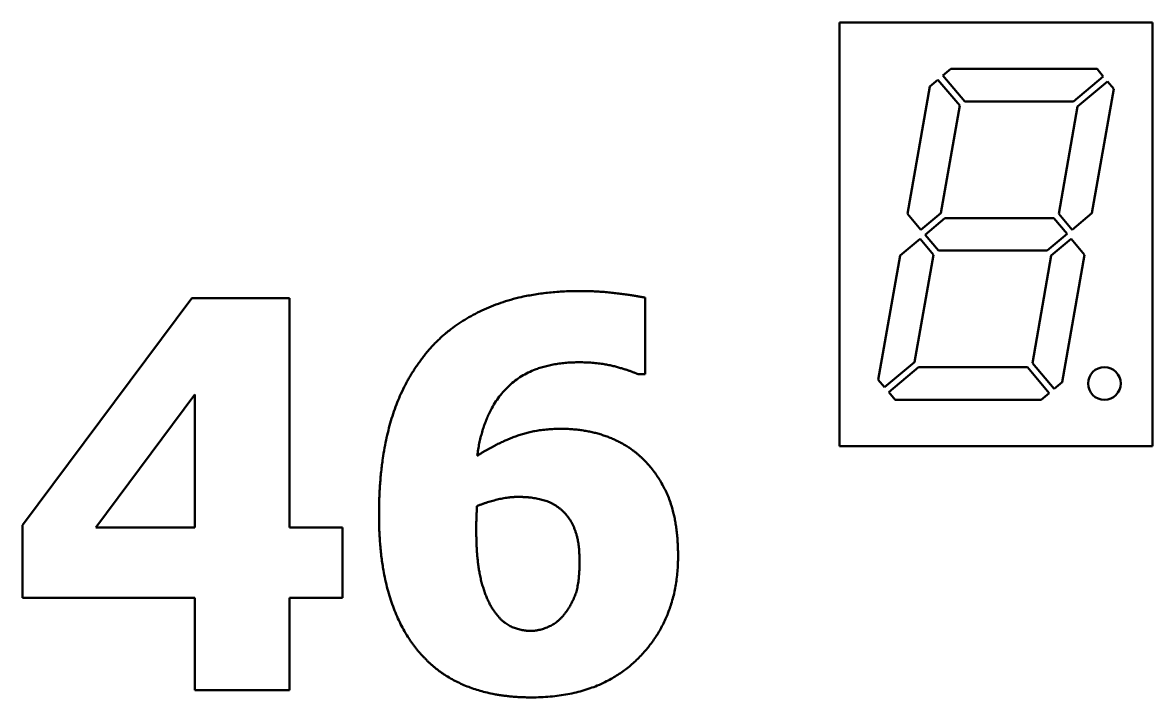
# Model space of a CAD drawing. Header units: millimetres. Extents: x 845 to 2568, y -211 to 570.
# Drawn here: x 1072.71 to 1107.39, y 388.63 to 409.34 of the extents above; entities that cross this region are included whole.
import ezdxf

# ---------------------------------------------------------------- set-up
doc = ezdxf.new("R2010")
doc.units = ezdxf.units.MM
doc.header["$LTSCALE"] = 2
doc.layers.add('외형선(ISO)', color=7, linetype='Continuous', lineweight=50)

msp = doc.modelspace()

# ---------------------------------------------------------------- linework, layer by layer
at = {"layer": '외형선(ISO)'}
for p, q in [((1097.7856, 409.3449), (1097.7856, 396.3449)), ((1107.3856, 409.3449), (1097.7856, 409.3449)), ((1107.3856, 396.3449), (1107.3856, 409.3449)), ((1101.2021, 407.9249), (1100.9567, 407.719)), ((1100.9567, 407.719), (1101.2021, 407.9249)), ((1101.2021, 407.9249), (1105.6855, 407.9249)), ((1101.2021, 407.9249), (1105.6855, 407.9249)), ((1105.6855, 407.9249), (1105.879, 407.6943)), ((1105.6855, 407.9249), (1105.879, 407.6943)), ((1100.5581, 407.3845), (1100.8035, 407.5904)), ((1100.5581, 407.3845), (1100.8035, 407.5904)), ((1100.8035, 407.5904), (1101.4698, 406.7963)), ((1100.8035, 407.5904), (1101.4698, 406.7963)), ((1100.9567, 407.719), (1101.623, 406.9249)), ((1101.623, 406.9249), (1100.9567, 407.719)), ((1105.879, 407.6943), (1104.962, 406.9249)), ((1105.879, 407.6943), (1104.962, 406.9249)), ((1106.0076, 407.5411), (1105.0906, 406.7717)), ((1105.0906, 406.7717), (1106.0076, 407.5411)), ((1106.201, 407.3106), (1106.0076, 407.5411)), ((1106.0076, 407.5411), (1106.201, 407.3106)), ((1099.8685, 403.4734), (1100.5581, 407.3845)), ((1099.8685, 403.4734), (1100.5581, 407.3845)), ((1106.201, 407.3106), (1105.5288, 403.4981)), ((1106.201, 407.3106), (1105.5288, 403.4981)), ((1104.962, 406.9249), (1101.623, 406.9249)), ((1104.962, 406.9249), (1101.623, 406.9249)), ((1101.4698, 406.7963), (1100.8883, 403.4981)), ((1101.4698, 406.7963), (1100.8883, 403.4981)), ((1104.509, 403.4734), (1105.0906, 406.7717)), ((1104.509, 403.4734), (1105.0906, 406.7717)), ((1100.2777, 402.9858), (1099.8685, 403.4734)), ((1100.2777, 402.9858), (1099.8685, 403.4734)), ((1100.8883, 403.4981), (1100.2777, 402.9858)), ((1100.8883, 403.4981), (1100.2777, 402.9858)), ((1100.4063, 402.8326), (1101.0168, 403.3449)), ((1100.4063, 402.8326), (1101.0168, 403.3449)), ((1101.0168, 403.3449), (1104.3558, 403.3449)), ((1101.0168, 403.3449), (1104.3558, 403.3449)), ((1104.3558, 403.3449), (1104.765, 402.8572)), ((1104.3558, 403.3449), (1104.765, 402.8572)), ((1104.9182, 402.9858), (1104.509, 403.4734)), ((1104.9182, 402.9858), (1104.509, 403.4734)), ((1105.5288, 403.4981), (1104.9182, 402.9858)), ((1105.5288, 403.4981), (1104.9182, 402.9858)), ((1099.6425, 402.1917), (1100.2531, 402.704)), ((1099.6425, 402.1917), (1100.2531, 402.704)), ((1100.2531, 402.704), (1100.6623, 402.2163)), ((1100.2531, 402.704), (1100.6623, 402.2163)), ((1100.8155, 402.3449), (1100.4063, 402.8326)), ((1100.8155, 402.3449), (1100.4063, 402.8326)), ((1104.1544, 402.3449), (1104.765, 402.8572)), ((1104.765, 402.8572), (1104.1544, 402.3449)), ((1104.283, 402.1917), (1104.8936, 402.704)), ((1104.283, 402.1917), (1104.8936, 402.704)), ((1104.8936, 402.704), (1105.3028, 402.2163)), ((1104.8936, 402.704), (1105.3028, 402.2163)), ((1104.1544, 402.3449), (1100.8155, 402.3449)), ((1104.1544, 402.3449), (1100.8155, 402.3449)), ((1098.9702, 398.3792), (1099.6425, 402.1917)), ((1098.9702, 398.3792), (1099.6425, 402.1917)), ((1100.6623, 402.2163), (1100.0807, 398.9181)), ((1100.6623, 402.2163), (1100.0807, 398.9181)), ((1103.7014, 398.8934), (1104.283, 402.1917)), ((1103.7014, 398.8934), (1104.283, 402.1917)), ((1105.3028, 402.2163), (1104.6131, 398.3053)), ((1105.3028, 402.2163), (1104.6131, 398.3053)), ((1077.8984, 400.8805), (1072.7056, 393.9178)), ((1080.9033, 400.8805), (1077.8984, 400.8805)), ((1080.9033, 393.84), (1080.9033, 400.8805)), ((1091.8142, 398.5467), (1091.8142, 400.9)), ((1100.0807, 398.9181), (1099.1637, 398.1487)), ((1100.0807, 398.9181), (1099.1637, 398.1487)), ((1103.7014, 398.8934), (1104.3677, 398.0994)), ((1104.3677, 398.0994), (1103.7014, 398.8934)), ((1091.6002, 398.5467), (1091.8142, 398.5467)), ((1100.2093, 398.7649), (1099.2923, 397.9955)), ((1099.2923, 397.9955), (1100.2093, 398.7649)), ((1100.2093, 398.7649), (1103.5482, 398.7649)), ((1100.2093, 398.7649), (1103.5482, 398.7649)), ((1103.5482, 398.7649), (1104.2145, 397.9708)), ((1103.5482, 398.7649), (1104.2145, 397.9708)), ((1098.9702, 398.3792), (1099.1637, 398.1487)), ((1099.1637, 398.1487), (1098.9702, 398.3792)), ((1104.3677, 398.0994), (1104.6131, 398.3053)), ((1104.6131, 398.3053), (1104.3677, 398.0994)), ((1074.9519, 393.84), (1077.9957, 397.9243)), ((1077.9957, 397.9243), (1077.9957, 393.84)), ((1099.2923, 397.9955), (1099.4857, 397.7649)), ((1099.4857, 397.7649), (1099.2923, 397.9955)), ((1104.2145, 397.9708), (1103.9691, 397.7649)), ((1104.2145, 397.9708), (1103.9691, 397.7649)), ((1103.9691, 397.7649), (1099.4857, 397.7649)), ((1103.9691, 397.7649), (1099.4857, 397.7649)), ((1097.7856, 396.3449), (1107.3856, 396.3449)), ((1072.7056, 393.9178), (1072.7056, 391.6812)), ((1077.9957, 393.84), (1074.9519, 393.84)), ((1082.5273, 393.84), (1080.9033, 393.84)), ((1082.5273, 391.6812), (1082.5273, 393.84)), ((1072.7056, 391.6812), (1077.9957, 391.6812)), ((1077.9957, 391.6812), (1077.9957, 388.8514)), ((1080.9033, 388.8514), (1080.9033, 391.6812)), ((1080.9033, 391.6812), (1082.5273, 391.6812)), ((1077.9957, 388.8514), (1080.9033, 388.8514))]:
    msp.add_line(p, q, dxfattribs=at)
msp.add_circle((1105.9131, 398.2649), 0.5, dxfattribs=at)
msp.add_circle((1105.9131, 398.2649), 0.5, dxfattribs=at)
for points in [[(1089.8206, 401.1042), (1088.1967, 401.1042), (1085.8239, 400.0929), (1085.0945, 399.1982)], [(1091.8142, 400.9), (1091.6002, 400.9486), (1090.4138, 401.1042), (1089.8206, 401.1042)], [(1085.0945, 399.1982), (1084.3263, 398.2549), (1083.6456, 395.8044), (1083.6456, 394.229)], [(1086.6602, 396.0475), (1086.845, 397.4284), (1088.3814, 398.9162), (1089.7915, 398.9162)], [(1089.7915, 398.9162), (1090.4138, 398.9162), (1091.3863, 398.6536), (1091.6002, 398.5467)], [(1089.2372, 396.8741), (1088.4689, 396.8741), (1087.2534, 396.4267), (1086.6602, 396.0475)], [(1091.4641, 396.1934), (1091.0265, 396.524), (1089.8887, 396.8741), (1089.2372, 396.8741)], [(1092.8255, 392.9648), (1092.8255, 394.1707), (1092.0864, 395.7169), (1091.4641, 396.1934)], [(1086.6505, 394.5013), (1086.9422, 394.618), (1087.6035, 394.7833), (1087.9244, 394.7833)], [(1087.9244, 394.7833), (1088.3036, 394.7833), (1088.9746, 394.618), (1089.2469, 394.3846)], [(1086.631, 393.772), (1086.631, 394.054), (1086.6505, 394.4235), (1086.6505, 394.5013)], [(1089.2469, 394.3846), (1089.5095, 394.1609), (1089.8012, 393.4024), (1089.8012, 392.819)], [(1083.6456, 394.229), (1083.6456, 392.7023), (1084.3749, 390.5143), (1085.0556, 389.8238)], [(1087.2728, 391.1561), (1086.9908, 391.477), (1086.631, 392.7314), (1086.631, 393.772)], [(1088.3231, 388.6277), (1090.4236, 388.6277), (1092.8255, 391.0686), (1092.8255, 392.9648)], [(1089.8012, 392.819), (1089.8012, 392.1285), (1089.5484, 391.4478), (1089.315, 391.1561)], [(1088.3133, 390.6699), (1088.0216, 390.6699), (1087.477, 390.8935), (1087.2728, 391.1561)], [(1089.315, 391.1561), (1089.1205, 390.913), (1088.5565, 390.6699), (1088.3133, 390.6699)], [(1085.0556, 389.8238), (1085.6294, 389.2306), (1087.2728, 388.6277), (1088.3231, 388.6277)]]:
    msp.add_open_spline(points, degree=2, dxfattribs=at)

doc.saveas('drawing.dxf')
